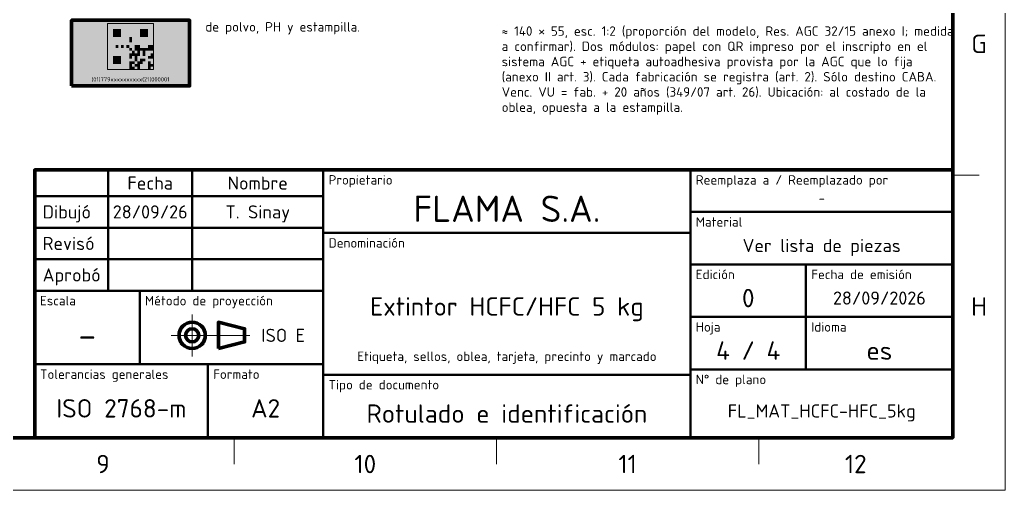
# Model space of a CAD drawing. Header units: millimetres. Extents: x 0 to 2382, y 0 to 420.
# Drawn here: x 2194.1 to 2382, y 0 to 89.6 of the extents above; entities that cross this region are included whole.
import ezdxf
from ezdxf.enums import TextEntityAlignment as Align

# ---------------------------------------------------------------- set-up
doc = ezdxf.new("R2010")
doc.units = ezdxf.units.MM
doc.linetypes.add('IRAM-F-TRAZO-PUNTO', pattern=[20, 15, -2, 1, -2])
for name, color, linetype, lineweight in [('01-VISIBLE', 7, 'CONTINUOUS', 70), ('03-EJE', 1, 'IRAM-F-TRAZO-PUNTO', 18), ('06-TEXTO', 7, 'CONTINUOUS', 25), ('07-RECUADRO', 7, 'CONTINUOUS', 70), ('08-FINA', 5, 'CONTINUOUS', 18), ('10-ROTULO', 7, 'CONTINUOUS', 35), ('11-TEXTO-ROTULO', 7, 'CONTINUOUS', 25), ('13-GRAFICA', 30, 'CONTINUOUS', 18)]:
    doc.layers.add(name, color=color, linetype=linetype, lineweight=lineweight)
doc.styles.add('ISO3098', font='isocpeur.ttf')

msp = doc.modelspace()

# ---------------------------------------------------------------- hatches: boundary and pattern name
at = {"layer": '13-GRAFICA', "true_color": 0xffffff}
h = msp.add_hatch(color=7, dxfattribs=at)
h.dxf.hatch_style = 1
h.paths.add_polyline_path([(2226.5, 77), (2226.5, 89.5), (2204, 89.5), (2204, 77)])
h = msp.add_hatch(color=7, dxfattribs=at)
h.dxf.hatch_style = 1
h.paths.add_polyline_path([(2219.625, 80.125), (2219.625, 88.875), (2210.875, 88.875), (2210.875, 80.125)])
at = {"layer": '13-GRAFICA', "true_color": 0x191919}
h = msp.add_hatch(color=7, dxfattribs=at)
h.dxf.hatch_style = 1
h.paths.add_polyline_path([(2210.875, 88.875), (2211.39, 88.875), (2211.39, 88.36), (2211.39, 85.787), (2211.39, 85.272), (2210.875, 85.272)])
h = msp.add_hatch(color=7, dxfattribs=at)
h.dxf.hatch_style = 1
h.paths.add_polyline_path([(2213.963, 88.875), (2213.963, 88.36), (2211.39, 88.36), (2211.39, 88.875)])
h = msp.add_hatch(color=7, dxfattribs=at)
h.dxf.hatch_style = 1
h.paths.add_polyline_path([(2214.478, 88.875), (2214.478, 85.272), (2213.963, 85.272), (2213.963, 85.787), (2213.963, 88.36), (2213.963, 88.875)])
h = msp.add_hatch(color=7, dxfattribs=at)
h.dxf.hatch_style = 1
h.paths.add_polyline_path([(2216.022, 88.875), (2216.537, 88.875), (2216.537, 88.36), (2216.537, 85.787), (2216.537, 85.272), (2216.022, 85.272)])
h = msp.add_hatch(color=7, dxfattribs=at)
h.dxf.hatch_style = 1
h.paths.add_polyline_path([(2219.11, 88.875), (2219.11, 88.36), (2216.537, 88.36), (2216.537, 88.875)])
h = msp.add_hatch(color=7, dxfattribs=at)
h.dxf.hatch_style = 1
h.paths.add_polyline_path([(2219.625, 88.875), (2219.625, 85.272), (2219.11, 85.272), (2219.11, 85.787), (2219.11, 88.36), (2219.11, 88.875)])
h = msp.add_hatch(color=7, dxfattribs=at)
h.dxf.hatch_style = 1
h.paths.add_polyline_path([(2213.449, 86.301), (2211.904, 86.301), (2211.904, 87.846), (2213.449, 87.846)])
h = msp.add_hatch(color=7, dxfattribs=at)
h.dxf.hatch_style = 1
h.paths.add_polyline_path([(2218.596, 86.301), (2217.051, 86.301), (2217.051, 87.846), (2218.596, 87.846)])
h = msp.add_hatch(color=7, dxfattribs=at)
h.dxf.hatch_style = 1
h.paths.add_polyline_path([(2211.39, 85.272), (2211.39, 85.787), (2213.963, 85.787), (2213.963, 85.272)])
h = msp.add_hatch(color=7, dxfattribs=at)
h.dxf.hatch_style = 1
h.paths.add_polyline_path([(2212.934, 84.243), (2212.934, 84.757), (2212.419, 84.757), (2212.419, 84.243)])
h = msp.add_hatch(color=7, dxfattribs=at)
h.dxf.hatch_style = 1
h.paths.add_polyline_path([(2213.963, 84.243), (2213.963, 84.757), (2213.449, 84.757), (2213.449, 84.243)])
h = msp.add_hatch(color=7, dxfattribs=at)
h.dxf.hatch_style = 1
h.paths.add_polyline_path([(2214.993, 84.243), (2214.993, 84.757), (2214.478, 84.757), (2214.478, 84.243)])
h = msp.add_hatch(color=7, dxfattribs=at)
h.dxf.hatch_style = 1
h.paths.add_polyline_path([(2215.507, 85.787), (2215.507, 86.301), (2214.993, 86.301), (2214.993, 85.787)])
h = msp.add_hatch(color=7, dxfattribs=at)
h.dxf.hatch_style = 1
h.paths.add_polyline_path([(2215.507, 85.272), (2215.507, 85.787), (2214.993, 85.787), (2214.993, 85.272)])
h = msp.add_hatch(color=7, dxfattribs=at)
h.dxf.hatch_style = 1
h.paths.add_polyline_path([(2216.537, 84.243), (2216.537, 84.757), (2216.022, 84.757), (2216.022, 84.243)])
h = msp.add_hatch(color=7, dxfattribs=at)
h.dxf.hatch_style = 1
h.paths.add_polyline_path([(2216.537, 85.272), (2216.537, 85.787), (2219.11, 85.787), (2219.11, 85.272)])
h = msp.add_hatch(color=7, dxfattribs=at)
h.dxf.hatch_style = 1
h.paths.add_polyline_path([(2217.051, 84.243), (2217.051, 84.757), (2216.537, 84.757), (2216.537, 84.243)])
h = msp.add_hatch(color=7, dxfattribs=at)
h.dxf.hatch_style = 1
h.paths.add_polyline_path([(2219.11, 84.243), (2219.11, 84.757), (2218.596, 84.757), (2218.596, 84.243)])
h = msp.add_hatch(color=7, dxfattribs=at)
h.dxf.hatch_style = 1
h.paths.add_polyline_path([(2219.625, 84.243), (2219.625, 84.757), (2219.11, 84.757), (2219.11, 84.243)])
h = msp.add_hatch(color=7, dxfattribs=at)
h.dxf.hatch_style = 1
h.paths.add_polyline_path([(2210.875, 83.728), (2211.39, 83.728), (2211.39, 83.213), (2211.39, 80.64), (2211.39, 80.125), (2210.875, 80.125)])
h = msp.add_hatch(color=7, dxfattribs=at)
h.dxf.hatch_style = 1
h.paths.add_polyline_path([(2213.963, 83.728), (2213.963, 83.213), (2211.39, 83.213), (2211.39, 83.728)])
h = msp.add_hatch(color=7, dxfattribs=at)
h.dxf.hatch_style = 1
h.paths.add_polyline_path([(2213.449, 81.154), (2211.904, 81.154), (2211.904, 82.699), (2213.449, 82.699)])
h = msp.add_hatch(color=7, dxfattribs=at)
h.dxf.hatch_style = 1
h.paths.add_polyline_path([(2214.478, 83.728), (2214.478, 80.125), (2213.963, 80.125), (2213.963, 80.64), (2213.963, 83.213), (2213.963, 83.728)])
h = msp.add_hatch(color=7, dxfattribs=at)
h.dxf.hatch_style = 1
h.paths.add_polyline_path([(2215.507, 83.728), (2215.507, 84.243), (2214.993, 84.243), (2214.993, 83.728)])
h = msp.add_hatch(color=7, dxfattribs=at)
h.dxf.hatch_style = 1
h.paths.add_polyline_path([(2215.507, 82.699), (2215.507, 83.213), (2214.993, 83.213), (2214.993, 82.699)])
h = msp.add_hatch(color=7, dxfattribs=at)
h.dxf.hatch_style = 1
h.paths.add_polyline_path([(2215.507, 82.184), (2215.507, 82.699), (2214.993, 82.699), (2214.993, 82.184)])
h = msp.add_hatch(color=7, dxfattribs=at)
h.dxf.hatch_style = 1
h.paths.add_polyline_path([(2216.022, 83.213), (2216.022, 83.728), (2215.507, 83.728), (2215.507, 83.213)])
h = msp.add_hatch(color=7, dxfattribs=at)
h.dxf.hatch_style = 1
h.paths.add_polyline_path([(2216.022, 82.699), (2216.022, 83.213), (2215.507, 83.213), (2215.507, 82.699)])
h = msp.add_hatch(color=7, dxfattribs=at)
h.dxf.hatch_style = 1
h.paths.add_polyline_path([(2216.537, 83.728), (2216.537, 84.243), (2216.022, 84.243), (2216.022, 83.728)])
h = msp.add_hatch(color=7, dxfattribs=at)
h.dxf.hatch_style = 1
h.paths.add_polyline_path([(2216.537, 82.699), (2216.537, 83.213), (2216.022, 83.213), (2216.022, 82.699)])
h = msp.add_hatch(color=7, dxfattribs=at)
h.dxf.hatch_style = 1
h.paths.add_polyline_path([(2216.537, 82.184), (2216.537, 82.699), (2216.022, 82.699), (2216.022, 82.184)])
h = msp.add_hatch(color=7, dxfattribs=at)
h.dxf.hatch_style = 1
h.paths.add_polyline_path([(2217.051, 83.728), (2217.051, 84.243), (2216.537, 84.243), (2216.537, 83.728)])
h = msp.add_hatch(color=7, dxfattribs=at)
h.dxf.hatch_style = 1
h.paths.add_polyline_path([(2217.051, 83.213), (2217.051, 83.728), (2216.537, 83.728), (2216.537, 83.213)])
h = msp.add_hatch(color=7, dxfattribs=at)
h.dxf.hatch_style = 1
h.paths.add_polyline_path([(2217.051, 82.699), (2217.051, 83.213), (2216.537, 83.213), (2216.537, 82.699)])
h = msp.add_hatch(color=7, dxfattribs=at)
h.dxf.hatch_style = 1
h.paths.add_polyline_path([(2217.566, 83.728), (2217.566, 84.243), (2217.051, 84.243), (2217.051, 83.728)])
h = msp.add_hatch(color=7, dxfattribs=at)
h.dxf.hatch_style = 1
h.paths.add_polyline_path([(2218.081, 83.728), (2218.081, 84.243), (2217.566, 84.243), (2217.566, 83.728)])
h = msp.add_hatch(color=7, dxfattribs=at)
h.dxf.hatch_style = 1
h.paths.add_polyline_path([(2218.081, 83.213), (2218.081, 83.728), (2217.566, 83.728), (2217.566, 83.213)])
h = msp.add_hatch(color=7, dxfattribs=at)
h.dxf.hatch_style = 1
h.paths.add_polyline_path([(2218.081, 82.699), (2218.081, 83.213), (2217.566, 83.213), (2217.566, 82.699)])
h = msp.add_hatch(color=7, dxfattribs=at)
h.dxf.hatch_style = 1
h.paths.add_polyline_path([(2218.596, 83.728), (2218.596, 84.243), (2218.081, 84.243), (2218.081, 83.728)])
h = msp.add_hatch(color=7, dxfattribs=at)
h.dxf.hatch_style = 1
h.paths.add_polyline_path([(2219.11, 83.728), (2219.11, 84.243), (2218.596, 84.243), (2218.596, 83.728)])
h = msp.add_hatch(color=7, dxfattribs=at)
h.dxf.hatch_style = 1
h.paths.add_polyline_path([(2219.11, 82.184), (2219.11, 82.699), (2218.596, 82.699), (2218.596, 82.184)])
h = msp.add_hatch(color=7, dxfattribs=at)
h.dxf.hatch_style = 1
h.paths.add_polyline_path([(2219.625, 83.728), (2219.625, 84.243), (2219.11, 84.243), (2219.11, 83.728)])
h = msp.add_hatch(color=7, dxfattribs=at)
h.dxf.hatch_style = 1
h.paths.add_polyline_path([(2219.625, 82.699), (2219.625, 83.213), (2219.11, 83.213), (2219.11, 82.699)])
h = msp.add_hatch(color=7, dxfattribs=at)
h.dxf.hatch_style = 1
h.paths.add_polyline_path([(2219.625, 82.184), (2219.625, 82.699), (2219.11, 82.699), (2219.11, 82.184)])
h = msp.add_hatch(color=7, dxfattribs=at)
h.dxf.hatch_style = 1
h.paths.add_polyline_path([(2215.507, 81.154), (2215.507, 81.669), (2214.993, 81.669), (2214.993, 81.154)])
h = msp.add_hatch(color=7, dxfattribs=at)
h.dxf.hatch_style = 1
h.paths.add_polyline_path([(2215.507, 80.64), (2215.507, 81.154), (2214.993, 81.154), (2214.993, 80.64)])
h = msp.add_hatch(color=7, dxfattribs=at)
h.dxf.hatch_style = 1
h.paths.add_polyline_path([(2216.022, 81.154), (2216.022, 81.669), (2215.507, 81.669), (2215.507, 81.154)])
h = msp.add_hatch(color=7, dxfattribs=at)
h.dxf.hatch_style = 1
h.paths.add_polyline_path([(2216.537, 81.669), (2216.537, 82.184), (2216.022, 82.184), (2216.022, 81.669)])
h = msp.add_hatch(color=7, dxfattribs=at)
h.dxf.hatch_style = 1
h.paths.add_polyline_path([(2216.537, 80.64), (2216.537, 81.154), (2216.022, 81.154), (2216.022, 80.64)])
h = msp.add_hatch(color=7, dxfattribs=at)
h.dxf.hatch_style = 1
h.paths.add_polyline_path([(2217.051, 81.154), (2217.051, 81.669), (2216.537, 81.669), (2216.537, 81.154)])
h = msp.add_hatch(color=7, dxfattribs=at)
h.dxf.hatch_style = 1
h.paths.add_polyline_path([(2217.051, 80.64), (2217.051, 81.154), (2216.537, 81.154), (2216.537, 80.64)])
h = msp.add_hatch(color=7, dxfattribs=at)
h.dxf.hatch_style = 1
h.paths.add_polyline_path([(2217.566, 81.669), (2217.566, 82.184), (2217.051, 82.184), (2217.051, 81.669)])
h = msp.add_hatch(color=7, dxfattribs=at)
h.dxf.hatch_style = 1
h.paths.add_polyline_path([(2217.566, 81.154), (2217.566, 81.669), (2217.051, 81.669), (2217.051, 81.154)])
h = msp.add_hatch(color=7, dxfattribs=at)
h.dxf.hatch_style = 1
h.paths.add_polyline_path([(2218.081, 81.669), (2218.081, 82.184), (2217.566, 82.184), (2217.566, 81.669)])
h = msp.add_hatch(color=7, dxfattribs=at)
h.dxf.hatch_style = 1
h.paths.add_polyline_path([(2219.11, 81.154), (2219.11, 81.669), (2218.596, 81.669), (2218.596, 81.154)])
h = msp.add_hatch(color=7, dxfattribs=at)
h.dxf.hatch_style = 1
h.paths.add_polyline_path([(2219.11, 80.64), (2219.11, 81.154), (2218.596, 81.154), (2218.596, 80.64)])
h = msp.add_hatch(color=7, dxfattribs=at)
h.dxf.hatch_style = 1
h.paths.add_polyline_path([(2219.625, 80.64), (2219.625, 81.154), (2219.11, 81.154), (2219.11, 80.64)])
h = msp.add_hatch(color=7, dxfattribs=at)
h.dxf.hatch_style = 1
h.paths.add_polyline_path([(2211.39, 80.125), (2211.39, 80.64), (2213.963, 80.64), (2213.963, 80.125)])
h = msp.add_hatch(color=7, dxfattribs=at)
h.dxf.hatch_style = 1
h.paths.add_polyline_path([(2215.507, 80.125), (2215.507, 80.64), (2214.993, 80.64), (2214.993, 80.125)])
h = msp.add_hatch(color=7, dxfattribs=at)
h.dxf.hatch_style = 1
h.paths.add_polyline_path([(2216.022, 80.125), (2216.022, 80.64), (2215.507, 80.64), (2215.507, 80.125)])
h = msp.add_hatch(color=7, dxfattribs=at)
h.dxf.hatch_style = 1
h.paths.add_polyline_path([(2217.051, 80.125), (2217.051, 80.64), (2216.537, 80.64), (2216.537, 80.125)])
h = msp.add_hatch(color=7, dxfattribs=at)
h.dxf.hatch_style = 1
h.paths.add_polyline_path([(2219.11, 80.125), (2219.11, 80.64), (2218.596, 80.64), (2218.596, 80.125)])

# ---------------------------------------------------------------- linework, layer by layer
at = {"layer": '01-VISIBLE'}
for points in [[(2204, 77), (2226.5, 77), (2226.5, 89.5), (2204, 89.5)], [(2232, 27), (2237, 28.25), (2237, 30.75), (2232, 32)]]:
    msp.add_lwpolyline(points, close=True, dxfattribs=at)
for radius in [2.5, 1.25]:
    msp.add_circle((2227, 29.5), radius, dxfattribs=at)
at = {"layer": '03-EJE'}
for p, q in [((2227, 25.5), (2227, 33.5)), ((2223, 29.5), (2238.5, 29.5))]:
    msp.add_line(p, q, dxfattribs=at)
at = {"layer": '07-RECUADRO'}
for points in [[(1813, 10), (2372, 10), (2372, 410), (1813, 410)], [(2197, 10), (2372, 10), (2372, 61), (2197, 61)]]:
    msp.add_lwpolyline(points, close=True, dxfattribs=at)
at = {"layer": '08-FINA'}
for p, q in [((2372, 60), (2377, 60)), ((2235, 10), (2235, 5)), ((2285, 10), (2285, 5)), ((2335, 10), (2335, 5))]:
    msp.add_line(p, q, dxfattribs=at)
for points in [[(1788, 0), (2382, 0), (2382, 420), (1788, 420)], [(2210.875, 80.125), (2219.625, 80.125), (2219.625, 88.875), (2210.875, 88.875)]]:
    msp.add_lwpolyline(points, close=True, dxfattribs=at)
at = {"layer": '10-ROTULO'}
for points in [[(2197, 56), (2211, 56), (2211, 61), (2197, 61)], [(2211, 56), (2227, 56), (2227, 61), (2211, 61)], [(2227, 56), (2252, 56), (2252, 61), (2227, 61)], [(2252, 49), (2322, 49), (2322, 61), (2252, 61)], [(2322, 53), (2372, 53), (2372, 61), (2322, 61)], [(2197, 50), (2211, 50), (2211, 56), (2197, 56)], [(2211, 50), (2227, 50), (2227, 56), (2211, 56)], [(2227, 50), (2252, 50), (2252, 56), (2227, 56)], [(2322, 43), (2372, 43), (2372, 53), (2322, 53)], [(2197, 44), (2211, 44), (2211, 50), (2197, 50)], [(2211, 44), (2227, 44), (2227, 50), (2211, 50)], [(2227, 44), (2252, 44), (2252, 50), (2227, 50)], [(2252, 22), (2322, 22), (2322, 49), (2252, 49)], [(2197, 38), (2211, 38), (2211, 44), (2197, 44)], [(2211, 38), (2227, 38), (2227, 44), (2211, 44)], [(2227, 38), (2252, 38), (2252, 44), (2227, 44)], [(2322, 33), (2344, 33), (2344, 43), (2322, 43)], [(2344, 33), (2372, 33), (2372, 43), (2344, 43)], [(2197, 24), (2217, 24), (2217, 38), (2197, 38)], [(2217, 24), (2252, 24), (2252, 38), (2217, 38)], [(2322, 23), (2344, 23), (2344, 33), (2322, 33)], [(2344, 23), (2372, 23), (2372, 33), (2344, 33)], [(2197, 10), (2230, 10), (2230, 24), (2197, 24)], [(2230, 10), (2252, 10), (2252, 24), (2230, 24)], [(2322, 10), (2372, 10), (2372, 23), (2322, 23)], [(2252, 10), (2322, 10), (2322, 22), (2252, 22)]]:
    msp.add_lwpolyline(points, close=True, dxfattribs=at)

# ---------------------------------------------------------------- texts
at = {"layer": '06-TEXTO', "style": 'ISO3098'}
for s, p in [('de polvo, PH y estampilla.', (2229.5, 86.8)), ('≈ 140 × 55, esc. 1:2 (proporción del modelo, Res. AGC 32/15 anexo I; medida', (2286, 86)), ('a confirmar). Dos módulos: papel con QR impreso por el inscripto en el', (2286, 83.1)), ('sistema AGC + etiqueta autoadhesiva provista por la AGC que lo fija', (2286, 80.2)), ('(anexo II art. 3). Cada fabricación se registra (art. 2). Sólo destino CABA.', (2286, 77.3)), ('Venc. VU = fab. + 20 años (349/07 art. 26). Ubicación: al costado de la', (2286, 74.4)), ('oblea, opuesta a la estampilla.', (2286, 71.5))]:
    msp.add_text(s, height=1.8, dxfattribs=at).set_placement(p, align=Align.BOTTOM_LEFT)
for s, p in [('G', (2377, 85)), ('H', (2377, 35)), ('9', (2210, 5)), ('10', (2260, 5)), ('11', (2310, 5)), ('12', (2353.5, 5))]:
    msp.add_text(s, height=3.5, dxfattribs=at).set_placement(p, align=Align.MIDDLE_CENTER)
at = {"layer": '11-TEXTO-ROTULO', "style": 'ISO3098'}
for s, height, p in [('Fecha', 2.5, (2219, 58.5)), ('Nombre', 2.5, (2239.5, 58.5)), ('FLAMA S.A.', 5, (2287, 53.6)), ('-', 1.8, (2347, 55.6)), ('28/09/26', 2.5, (2219, 53)), ('T. Sinay', 2.5, (2239.5, 53)), ('Ver lista de piezas', 2.5, (2347, 46.6)), ('0', 3.5, (2333, 36.6)), ('28/09/2026', 2.5, (2358, 36.6)), ('Extintor HCFC/HFC 5 kg', 3.5, (2287, 35)), ('-', 5, (2207, 29.6)), ('4 / 4', 3.5, (2333, 26.6)), ('Etiqueta, sellos, oblea, tarjeta, precinto y marcado', 1.8, (2287, 25.5)), ('es', 3.5, (2358, 26.6)), ('ISO 2768-m', 3.5, (2213.5, 15.6)), ('A2', 3.5, (2241, 15.6)), ('Rotulado e identificación', 3.5, (2287, 14.6)), ('FL_MAT_HCFC-HFC_5kg', 2.5, (2347, 15.1))]:
    msp.add_text(s, height=height, dxfattribs=at).set_placement(p, align=Align.MIDDLE_CENTER)
for s, p in [('Propietario', (2253, 60)), ('Reemplaza a / Reemplazado por', (2323, 60)), ('Material', (2323, 52)), ('Denominación', (2253, 48)), ('Edición', (2323, 42)), ('Fecha de emisión', (2345, 42)), ('Escala', (2198, 37)), ('Método de proyección', (2218, 37)), ('Hoja', (2323, 32)), ('Idioma', (2345, 32)), ('Tolerancias generales', (2198, 23)), ('Formato', (2231, 23)), ('Tipo de documento', (2253, 21)), ('N° de plano', (2323, 22))]:
    msp.add_text(s, height=1.8, dxfattribs=at).set_placement(p, align=Align.TOP_LEFT)
for s, p in [('Dibujó', (2198.5, 53)), ('Revisó', (2198.5, 47)), ('Aprobó', (2198.5, 41))]:
    msp.add_text(s, height=2.5, dxfattribs=at).set_placement(p, align=Align.MIDDLE_LEFT)
msp.add_text('ISO E', height=2.5, dxfattribs=at).set_placement((2248.5, 29.5), align=Align.MIDDLE_RIGHT)
at = {"layer": '13-GRAFICA', "style": 'ISO3098'}
msp.add_text('(01)779xxxxxxxxxx(21)000001', height=0.8, dxfattribs=at).set_placement((2215.25, 77.6), align=Align.BOTTOM_CENTER)

doc.saveas('drawing.dxf')
